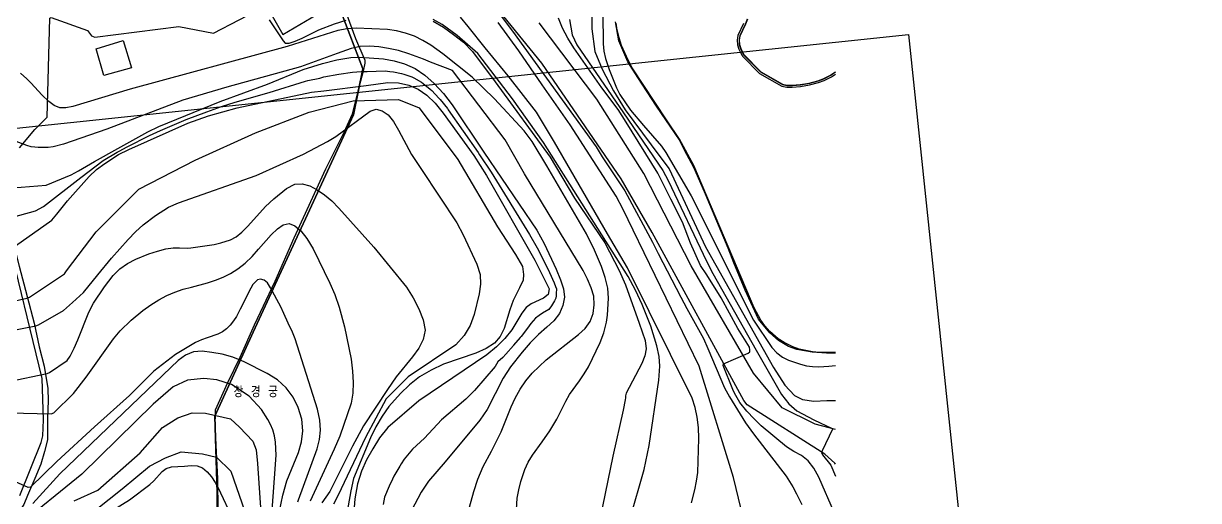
# Model space of a CAD drawing. Header units: feet. Extents: x 197796 to 199821, y 552499 to 555392.
# Drawn here: x 199412.2 to 199623.7, y 553504.4 to 553590.2 of the extents above; entities that cross this region are included whole.
import ezdxf

# ---------------------------------------------------------------- set-up
doc = ezdxf.new("R2010")
doc.units = ezdxf.units.FT
doc.header["$MEASUREMENT"] = 0
for name, color, linetype in [('AAA008', 7, 'CONTINUOUS'), ('AAC001', 7, 'CONTINUOUS'), ('ADA085', 1, 'CONTINUOUS'), ('AZ080', 1, 'CONTINUOUS'), ('AZ0801', 7, 'CONTINUOUS'), ('BA010', 5, 'CONTINUOUS'), ('CAA001', 7, 'CONTINUOUS'), ('CAA002', 30, 'CONTINUOUS'), ('DC001', 3, 'CONTINUOUS'), ('wipco_image', 2, 'CONTINUOUS'), ('wipco_지적', 20, 'CONTINUOUS'), ('ZC003', 7, 'CONTINUOUS')]:
    doc.layers.add(name, color=color, linetype=linetype)
doc.styles.add('NGSW', font='ROMANS.shx', dxfattribs={"bigfont": 'NGSW.shx'})
picture_1 = doc.add_image_def('image1.jpg', size_in_pixel=(8269, 5907))

msp = doc.modelspace()

# ---------------------------------------------------------------- linework, layer by layer
at = {"layer": 'AAA008', "color": 255}
for points in [[(199468.1, 553593.63), (199465.33, 553598.5), (199463.34, 553597.43), (199461.98, 553599.74), (199462.93, 553600.22), (199457.72, 553609.11), (199453.14, 553606.55), (199457.06, 553599.7), (199453.57, 553597.66), (199458.93, 553588.24), (199468.1, 553593.63)], [(199430.19, 553587.2), (199431.65, 553582.25), (199426.7, 553580.88), (199425.32, 553585.66), (199430.19, 553587.2)]]:
    msp.add_lwpolyline(points, dxfattribs=at)
at = {"layer": 'AAC001', "color": 255}
msp.add_lwpolyline([(199470.22, 553592.29), (199471.98, 553587.51), (199473.64, 553583.62), (199473.65, 553583.07), (199473.39, 553581.66), (199472.43, 553578.08), (199471.4, 553573.9), (199469.89, 553570.59), (199466.57, 553564.03), (199460.9, 553551.63), (199457.46, 553543.79), (199453.75, 553535.92), (199451.16, 553530.12), (199448.95, 553525.58), (199446.73, 553520.68), (199446.7, 553519.73), (199446.67, 553518.4), (199446.85, 553514.36), (199447.17, 553508.3), (199447.22, 553502.51)], dxfattribs=at)
at = {"layer": 'ADA085', "color": 255}
for points in [[(199558.35, 553510.95), (199558.24, 553511.14), (199556.45, 553512.75), (199542.47, 553521.62), (199541.87, 553522.4), (199525.35, 553552.63), (199519.82, 553562.29), (199505.5, 553583.08), (199489.75, 553602.52), (199484.66, 553607.79), (199480.15, 553610.73), (199471.96, 553614.97), (199468.32, 553617.84), (199460.91, 553628.25), (199443.51, 553659.06), (199441.83, 553663.14), (199441.23, 553663.7), (199439.72, 553664.1), (199434.12, 553663.94)], [(199411.49, 553567.88), (199414.29, 553571.15), (199416.47, 553573.37), (199416.96, 553591.17), (199417.21, 553591.3), (199423.74, 553588.96), (199424.47, 553588.02), (199425.09, 553587.79), (199440.19, 553589.72), (199446.42, 553588.49), (199455.65, 553593.28)], [(199558.35, 553517.15), (199554.71, 553518.12), (199548.75, 553521.1), (199543.62, 553527.31), (199532.41, 553546.64), (199523.9, 553563.27), (199515.4, 553576.63), (199505.06, 553590.38)], [(199411.58, 553505.3), (199415.4, 553514.85), (199415.73, 553516.06), (199415.86, 553518.9), (199415.57, 553526.37), (199409.18, 553552.76)]]:
    msp.add_lwpolyline(points, dxfattribs=at)
at = {"layer": 'AZ080', "color": 255}
for points in [[(199558.35, 553530.9), (199556.77, 553530.88), (199554.15, 553531.09), (199551.43, 553531.56), (199549.92, 553532.08), (199548.09, 553533.18), (199546.57, 553534.55), (199545.32, 553536.01), (199544.53, 553537), (199542.08, 553542.23), (199540.09, 553547.15), (199539.04, 553549.82), (199534.97, 553559.5), (199532.89, 553564.32), (199531.21, 553567.47), (199530.27, 553569.3), (199526.14, 553575.35), (199522.81, 553580.52), (199520.98, 553583.34), (199519.37, 553587.09), (199518.75, 553590.56)], [(199542.48, 553591.01), (199542.08, 553590.05), (199541.13, 553588.04), (199541.02, 553587.34), (199541.05, 553586.48), (199541.28, 553585.71), (199541.52, 553585.21), (199541.83, 553584.62), (199543.74, 553582.69), (199544.61, 553581.77), (199544.85, 553581.52), (199548.83, 553579.24), (199549.63, 553579.09), (199550.61, 553579.07), (199552.05, 553579.18), (199553.74, 553579.49), (199555.31, 553579.93), (199556.24, 553580.26), (199557.5, 553580.93), (199558.35, 553581.53)]]:
    msp.add_lwpolyline(points, dxfattribs=at)
at = {"layer": 'AZ0801', "color": 255}
msp.add_lwpolyline([(199410.07, 553552.05), (199411.46, 553546.59), (199412.87, 553541.11), (199414.13, 553536.3), (199415.05, 553532.06), (199415.93, 553528.59), (199416.64, 553524.55), (199416.65, 553522.36), (199416.56, 553519.35), (199416.57, 553515.34), (199415.99, 553513.2), (199415.34, 553510.91), (199414.29, 553508.33), (199412.97, 553505.3), (199412.27, 553503.69), (199410.89, 553501.58), (199407.69, 553497.75), (199404.94, 553494.49), (199402.45, 553492.92), (199400.83, 553491.92)], dxfattribs=at)
at = {"layer": 'BA010', "color": 255}
for points in [[(199558.35, 553531.01), (199555.46, 553531.02), (199554.25, 553531.17), (199551.8, 553531.65), (199550.71, 553532.03), (199549.12, 553532.8), (199548.06, 553533.48), (199546.55, 553534.81), (199545.65, 553535.82), (199544.91, 553536.82), (199543.75, 553539.06), (199532.87, 553564.69), (199530.29, 553569.43), (199527.93, 553572.91), (199521.75, 553582.26), (199521.05, 553583.62), (199519.88, 553586.3), (199519.43, 553587.66), (199519.1, 553589.05), (199518.87, 553590.32)], [(199541.81, 553590.24), (199540.81, 553588.08), (199540.67, 553587.24), (199540.75, 553586.39), (199540.97, 553585.63), (199541.24, 553585.01), (199541.56, 553584.47), (199541.63, 553584.38), (199541.64, 553584.38), (199544.68, 553581.24), (199548.7, 553578.96), (199549.59, 553578.79), (199550.54, 553578.76), (199552.05, 553578.88), (199553.69, 553579.17), (199555.32, 553579.59), (199556.3, 553579.95), (199557.66, 553580.65), (199558.35, 553581.12)]]:
    msp.add_lwpolyline(points, dxfattribs=at)
at = {"layer": 'CAA001', "color": 255}
for points, elevation in [([(199456.46, 553590.89), (199458.95, 553587.09), (199459.34, 553586.67), (199460.07, 553586.7), (199461.11, 553587.05), (199462.36, 553587.62), (199465.4, 553589.1), (199468.19, 553590.19), (199470.33, 553590.85)], 40), ([(199485.96, 553590.63), (199487.81, 553589.55), (199489.63, 553588.25), (199491.4, 553586.87), (199493.03, 553585.21), (199497.13, 553579.76), (199507.02, 553566.18), (199511.37, 553558.82), (199516.86, 553550.75), (199519.45, 553545.8), (199520.55, 553543.23), (199523.02, 553536.29), (199524.11, 553533.21), (199524.3, 553531.71), (199524.04, 553530.43), (199523.49, 553529.05), (199520.71, 553523.72), (199520.57, 553523.22), (199520.55, 553522.9), (199520.49, 553522.52), (199520.16, 553520.67), (199518.27, 553512.4), (199516.04, 553501.26)], 40), ([(199558.2, 553502.13), (199555.37, 553508.57), (199554.46, 553510.19), (199553.44, 553511.51), (199552.25, 553512.47), (199550.88, 553513.22), (199549.55, 553514.06), (199545.01, 553517.85), (199543.71, 553519.08), (199542.38, 553520.48), (199541.15, 553522.06), (199540.19, 553523.7), (199539.9, 553524.4), (199538.15, 553528.67), (199538.22, 553528.97), (199542.67, 553530.92), (199542.93, 553531.12), (199542.95, 553531.52), (199542.86, 553531.96), (199540.81, 553535.32), (199537.81, 553540.87), (199535.19, 553545), (199534.07, 553546.71), (199532.29, 553550.71), (199530.82, 553554.47), (199528.73, 553558.64), (199526.39, 553563.33), (199520.7, 553572.48), (199519.25, 553574.74), (199516.32, 553578.67), (199511.3, 553585.83), (199510.2, 553587.59), (199509.26, 553589.38), (199508.49, 553591.21)], 35), ([(199410.8, 553550.22), (199417.32, 553554.84), (199418.25, 553555.94), (199420.15, 553558.33), (199424.03, 553562.72), (199425.38, 553563.94), (199426.85, 553565.07), (199429.32, 553566.64), (199431.17, 553567.59), (199441.79, 553572.31), (199445.51, 553573.62), (199450.66, 553575.07), (199464.04, 553577.87), (199466.28, 553578.14), (199473.88, 553579.08), (199477.78, 553579.62), (199479.72, 553579.54), (199481.61, 553579.16), (199483.25, 553578.42), (199484.8, 553577.32), (199486.3, 553575.89), (199487.76, 553574.09), (199493.27, 553566.5), (199495.56, 553562.91), (199504.26, 553547.63), (199506.83, 553542.51), (199506.64, 553541.46), (199505.83, 553540.83), (199503.62, 553539.81), (199502.68, 553539.15), (199501.9, 553538.1), (199500.1, 553535.09), (199498.87, 553533.54), (199497.37, 553532.06), (199495.61, 553530.61), (199483.37, 553522.34), (199477.82, 553517.51), (199476.33, 553515.69), (199475.09, 553513.71), (199473.98, 553511.72), (199473.05, 553509.67), (199472.37, 553507.4), (199471.87, 553504.71), (199471.61, 553501.63)], 45), ([(199461.6, 553504.17), (199461.72, 553504.49), (199465.09, 553513.72), (199465.5, 553515.39), (199465.68, 553517.07), (199465.57, 553518.88), (199465.15, 553520.81), (199461.1, 553533.49), (199460.67, 553534.67), (199459.85, 553536.32), (199459.08, 553538.03), (199458.53, 553539.25), (199456.67, 553542.69), (199456.13, 553543.54), (199455.54, 553544.07), (199454.91, 553544.23), (199454.37, 553544.08), (199453.93, 553543.71), (199453.53, 553543.25), (199453.14, 553542.63), (199451.23, 553538.84), (199450.54, 553537.52), (199450.01, 553536.71), (199449.42, 553535.95), (199448.76, 553535.28), (199448.05, 553534.74), (199447.23, 553534.31), (199445.28, 553533.66), (199444.24, 553533.28), (199443.19, 553532.81), (199439.6, 553530.66), (199435.71, 553527.66), (199434.54, 553526.5), (199433.23, 553525.21), (199431.3, 553523.27), (199424.99, 553517.65), (199418.24, 553511.4), (199413.47, 553506.82), (199413.06, 553506.75), (199406.3, 553509.71)], 50), ([(199428.31, 553502.64), (199431.29, 553504.54), (199434.99, 553507.28), (199435.69, 553507.94), (199437.17, 553509.61), (199437.93, 553510.15), (199438.89, 553510.46), (199440.02, 553510.54), (199441.22, 553510.6), (199442.4, 553510.69), (199443.5, 553510.62), (199444.45, 553510.25), (199445.27, 553509.56), (199446.04, 553508.63), (199446.72, 553507.61), (199447.32, 553506.56), (199447.71, 553505.8), (199449.52, 553501.83)], 55)]:
    msp.add_lwpolyline(points, dxfattribs=dict(at, elevation=elevation))
at = {"layer": 'CAA002', "color": 255}
for points, elevation in [([(199514.46, 553597.69), (199514.54, 553589.3), (199515.07, 553585.18), (199516.36, 553582.04), (199518.4, 553578.11), (199520.54, 553574.71), (199526.76, 553566.32), (199528.44, 553564.08), (199534.99, 553550.06), (199547.22, 553528.31), (199549.27, 553525.13), (199550.99, 553523.3), (199552.43, 553522.56), (199554.48, 553522.3), (199556.8, 553522.38), (199558.35, 553522.42)], 33), ([(199516.43, 553597.52), (199516.54, 553586.57), (199516.7, 553585.23), (199516.97, 553583.94), (199517.61, 553581.94), (199518.93, 553578.68), (199519.57, 553577.47), (199521.46, 553574.66), (199523.8, 553571.89), (199527.04, 553568.19), (199527.83, 553567.03), (199532.37, 553559.2), (199543.63, 553536.83), (199546.88, 553531.94), (199547.8, 553530.94), (199548.81, 553530.21), (199549.88, 553529.65), (199552.06, 553528.9), (199553.15, 553528.65), (199554.25, 553528.5), (199555.38, 553528.47), (199557.14, 553528.57), (199558.35, 553528.71)], 32), ([(199496.74, 553593.49), (199500.26, 553588.84), (199515.28, 553568.06), (199516.37, 553566.25), (199520.44, 553560.15), (199525.45, 553550.88), (199526.45, 553548.87), (199530.53, 553540.99), (199531.61, 553538.95), (199534.62, 553533.56), (199535.41, 553531.77), (199538.36, 553524.7), (199539.26, 553523.03), (199542.18, 553518.36), (199543.59, 553516.38), (199549.47, 553508.79), (199550.7, 553506.86), (199551.37, 553505.6), (199552.31, 553503.69)], 36), ([(199521.36, 553501), (199523.91, 553509.98), (199524.82, 553514.31), (199526.59, 553526.07), (199526.77, 553528.59), (199526.64, 553530.3), (199526.21, 553532.24), (199525.14, 553535.77), (199523.56, 553539.69), (199522.35, 553542.26), (199521.03, 553544.72), (199505.84, 553568.82), (199500.22, 553576.68), (199494, 553584.85), (199490.26, 553588.05), (199487.6, 553590.05), (199485.98, 553590.94)], 39), ([(199532.42, 553503.97), (199533.05, 553506.33), (199533.37, 553507.87), (199533.59, 553509.43), (199533.78, 553515.56), (199533.69, 553517.52), (199533.49, 553519.41), (199533.12, 553521.15), (199532.54, 553522.79), (199520.94, 553546.26), (199517.33, 553552.4), (199507.82, 553568.86), (199504.55, 553574.27), (199499.47, 553580.84), (199495.29, 553585.83), (199492.28, 553589.71), (199490.89, 553591.39)], 38), ([(199545.94, 553484.01), (199539.98, 553508.51), (199533.81, 553528.54), (199521.93, 553553.06), (199520.18, 553556.74), (199518.9, 553559.15), (199510.63, 553572.02), (199505.59, 553579.17), (199501.39, 553585.34), (199497.68, 553590.41)], 37), ([(199510.48, 553590.95), (199510.97, 553588.21), (199511.8, 553586.37), (199520.22, 553574.13), (199527.28, 553563.8), (199528.24, 553561.99), (199535.12, 553547.47), (199536.3, 553545.25), (199544.1, 553531.47), (199548.62, 553523.47), (199549.94, 553521.8), (199551.4, 553520.52), (199554.44, 553518.91), (199557.76, 553517.35), (199557.83, 553517.26), (199555.98, 553513.33), (199555.87, 553513.01), (199556.03, 553512.62), (199557.54, 553510.78), (199558.35, 553508.8)], 34), ([(199500.73, 553498.77), (199501.08, 553504.81), (199501.35, 553506.34), (199501.74, 553507.84), (199502.47, 553509.96), (199503.08, 553511.29), (199503.81, 553512.57), (199505.56, 553514.96), (199506.93, 553516.92), (199508.22, 553519.02), (199509.84, 553522.29), (199510.5, 553523.48), (199512.27, 553525.9), (199513.15, 553527.16), (199513.94, 553528.45), (199516.04, 553532.82), (199516.7, 553534.59), (199517.14, 553536.46), (199517.32, 553537.75), (199517.51, 553540.81), (199517.4, 553542.59), (199516.94, 553544.52), (199516.24, 553546.51), (199514.98, 553549.45), (199513.56, 553552.39), (199506.43, 553564.61), (199503.75, 553569.02), (199502.34, 553570.9), (199496.99, 553576.68), (199492.96, 553580.6), (199487.69, 553584.8), (199485.54, 553586.32), (199484.09, 553587.2), (199482.58, 553587.95), (199480.99, 553588.5), (199479.36, 553588.91), (199477.75, 553589.18), (199472.1, 553589.37), (199470.47, 553589.25), (199468.82, 553588.96), (199459.68, 553586.07), (199431.46, 553578.4), (199421.09, 553575.28), (199419.88, 553575.05), (199418.78, 553575.07), (199417.76, 553575.5), (199416.82, 553576.19), (199415.52, 553577.42), (199413.59, 553579.51), (199412.84, 553580.28), (199411.71, 553581.32)], 41), ([(199492.48, 553503.22), (199493.26, 553506), (199494.02, 553508.24), (199494.96, 553510.5), (199496.46, 553513.29), (199498.19, 553516.73), (199500.01, 553521.25), (199500.74, 553522.82), (199501.63, 553524.41), (199502.64, 553525.94), (199503.76, 553527.28), (199506.29, 553529.7), (199512.12, 553534.25), (199513.34, 553535.33), (199514.24, 553536.61), (199514.75, 553538.05), (199514.94, 553539.59), (199514.86, 553541.15), (199514.42, 553542.69), (199513.76, 553544.23), (199512.98, 553545.78), (199502.4, 553563.17), (199498.92, 553569.27), (199489.45, 553581.75), (199485.46, 553583.26), (199484.21, 553583.84), (199481.56, 553584.79), (199479.74, 553585.35), (199477.94, 553585.74), (199476.18, 553586.02), (199474.49, 553586.15), (199472.83, 553586.11), (199471.2, 553585.75), (199468.69, 553584.85), (199462.08, 553582.44), (199448.8, 553578.76), (199440.91, 553576.46), (199427.26, 553571.23), (199419.41, 553568.53), (199417.56, 553568.05), (199416.66, 553567.92), (199414.85, 553567.93), (199414.28, 553567.96), (199413.61, 553568.07), (199412.86, 553568.27), (199404.91, 553571.23)], 42), ([(199410.29, 553560.67), (199416.31, 553561.17), (199420.79, 553562.99), (199422.12, 553563.74), (199425.04, 553565.4), (199429.22, 553567.72), (199434.6, 553570.76), (199436.59, 553571.68), (199447.61, 553576.19), (199456.14, 553579.33), (199462.54, 553581.98), (199466.02, 553583.06), (199468.64, 553583.69), (199471.14, 553584.13), (199472.72, 553584.2), (199477.03, 553583.87), (199478.94, 553583.52), (199480.83, 553582.95), (199482.7, 553582.12), (199484.46, 553580.95), (199486.15, 553579.43), (199487.81, 553577.65), (199489.4, 553575.61), (199495.07, 553567.11), (199504.6, 553553.02), (199505.94, 553550.63), (199508.12, 553546.05), (199508.9, 553544.11), (199509.44, 553542.46), (199509.59, 553541), (199509.31, 553539.51), (199508.67, 553538.04), (199507.7, 553536.71), (199506.41, 553535.56), (199504.92, 553534.24), (199503.43, 553532.75), (199501.99, 553531.1), (199499.86, 553528.44), (199498.58, 553526.4), (199495.69, 553520.77), (199494.36, 553518.88), (199488.11, 553511.34), (199485.09, 553507.87), (199483.81, 553505.88), (199482.05, 553502.59)], 43), ([(199409.84, 553555.27), (199414.4, 553556.52), (199415.82, 553557.31), (199422.54, 553562.52), (199426.56, 553565.57), (199429.08, 553567.07), (199429.46, 553567.27), (199430.91, 553568.06), (199434.9, 553570.07), (199436.91, 553570.98), (199441.53, 553572.95), (199445.21, 553574.35), (199447.87, 553575.27), (199450.3, 553576.06), (199456.45, 553577.84), (199462.98, 553579.85), (199463.39, 553579.95), (199465.56, 553580.42), (199466.31, 553580.62), (199468.96, 553581.11), (199471.47, 553581.47), (199473.03, 553581.6), (199474.08, 553581.57), (199477.33, 553581.73), (199478.14, 553581.61), (199478.85, 553581.55), (199480.28, 553581.25), (199480.67, 553581.13), (199482.15, 553580.64), (199482.46, 553580.44), (199483.86, 553579.68), (199484.16, 553579.41), (199485.42, 553578.42), (199485.69, 553578.15), (199487, 553576.81), (199487.19, 553576.58), (199488.53, 553574.91), (199488.68, 553574.69), (199494.04, 553567.01), (199494.29, 553566.63), (199496.4, 553563.5), (199503.31, 553552.28), (199504.66, 553549.89), (199505.53, 553548.23), (199506.89, 553545.43), (199507.75, 553543.54), (199508, 553542.88), (199508.14, 553542.48), (199508.08, 553541.63), (199508.12, 553541.22), (199508.04, 553540.8), (199507.78, 553540.33), (199507.25, 553539.43), (199506.77, 553538.77), (199505.63, 553538.08), (199505.02, 553537.69), (199504.39, 553537.21), (199503.52, 553536.27), (199502.96, 553535.42), (199501.77, 553533.91), (199501.63, 553533.75), (199500.44, 553532.33), (199500.42, 553532.29), (199499.01, 553530.73), (199498.48, 553530.13), (199497.62, 553529.33), (199497.1, 553528.51), (199493.41, 553524.17), (199491.85, 553522.62), (199487.47, 553518.93), (199484.38, 553515.64), (199482.27, 553513.61), (199480.75, 553511.81), (199480.21, 553510.97), (199479.94, 553510.55), (199478.9, 553508.79), (199478.65, 553508.26), (199478.02, 553507), (199477.2, 553505), (199476.96, 553503.65)], 44), ([(199405.65, 553539.19), (199412.86, 553540.8), (199413.31, 553541), (199419.61, 553545.21), (199419.96, 553545.71), (199425.32, 553552.77), (199432.99, 553560.43), (199443.13, 553565.63), (199454.01, 553570.58), (199463.66, 553574.3), (199471.57, 553576.29), (199479.74, 553576.55), (199483.45, 553575.08), (199490.38, 553565.78), (199497.56, 553553.67), (199500.76, 553548.65), (199502.06, 553546.51), (199502.21, 553545.06), (199502.13, 553544.04), (199501.49, 553542.67), (199500.38, 553540.41), (199499.75, 553538.73), (199498.76, 553535.33), (199498.03, 553533.89), (199496.97, 553532.69), (199495.51, 553531.72), (199493.62, 553530.93), (199487.8, 553528.9), (199485.59, 553527.87), (199483.52, 553526.67), (199481.68, 553525.24), (199480.1, 553523.68), (199478.01, 553521.29), (199476.76, 553519.58), (199475.67, 553517.68), (199474.67, 553515.66), (199471.6, 553508.35), (199471.12, 553506.14), (199470, 553499.72)], 46), ([(199407, 553534.38), (199414.44, 553535.84), (199414.91, 553536.01), (199419.42, 553538.59), (199421.04, 553540.02), (199423.01, 553541.82), (199425.61, 553545), (199428.08, 553548.01), (199431.09, 553551.36), (199432.38, 553552.74), (199433.79, 553554.02), (199436, 553555.7), (199438.34, 553557.17), (199440.15, 553557.96), (199454.13, 553562.87), (199462.61, 553566.74), (199466.94, 553569), (199468.43, 553569.92), (199474.63, 553574.44), (199475.72, 553574.81), (199476.78, 553574.53), (199477.84, 553573.77), (199478.81, 553572.58), (199479.71, 553571.04), (199482.09, 553566.65), (199483.84, 553563.99), (199490.24, 553554.37), (199491.35, 553552.18), (199493.83, 553546.95), (199494.41, 553545.08), (199494.49, 553543.34), (199494.25, 553541.6), (199493.32, 553537.85), (199492.6, 553535.89), (199491.52, 553534.09), (199490.05, 553532.39), (199481.47, 553526.65), (199477.51, 553522.71), (199473.8, 553515.76), (199468.85, 553505.37), (199468.03, 553503.76)], 47), ([(199409.58, 553525.81), (199416.47, 553527.23), (199416.92, 553527.42), (199420.09, 553529.56), (199420.61, 553530.38), (199421.37, 553531.8), (199422.04, 553533.32), (199424, 553538.29), (199424.86, 553539.91), (199426.82, 553542.87), (199428.39, 553544.89), (199429.59, 553546.09), (199430.96, 553547.05), (199432.48, 553547.84), (199434.82, 553548.79), (199436.35, 553549.29), (199437.84, 553549.66), (199439.19, 553549.84), (199440.31, 553549.84), (199441.8, 553549.81), (199442.32, 553549.86), (199446.53, 553550.47), (199447.76, 553550.77), (199449.47, 553551.31), (199450.49, 553551.84), (199451.51, 553552.66), (199452.58, 553553.77), (199455.77, 553557.28), (199457.29, 553558.67), (199459.58, 553560.55), (199461.04, 553561.32), (199462.41, 553561.41), (199463.76, 553561.01), (199465.09, 553560.31), (199466.4, 553559.39), (199467.7, 553558.3), (199469, 553557.03), (199475.27, 553549.98), (199481.19, 553542.78), (199482.38, 553540.85), (199483.4, 553538.89), (199484.19, 553536.92), (199484.5, 553535.04), (199484.18, 553533.37), (199483.4, 553531.82), (199482.27, 553530.26), (199479.29, 553526.62), (199477.73, 553524.4), (199473.41, 553517.82), (199471.46, 553514.18), (199467.38, 553506.01), (199465.93, 553504)], 48), ([(199409.69, 553520.18), (199417.24, 553519.99), (199417.67, 553520.16), (199421.25, 553523.66), (199423.5, 553526.6), (199428.43, 553533.47), (199429.65, 553534.91), (199431.64, 553536.84), (199433.72, 553538.56), (199435.15, 553539.58), (199436.58, 553540.48), (199438, 553541.27), (199439.46, 553541.91), (199440.96, 553542.41), (199442.47, 553542.81), (199445.37, 553543.56), (199446.76, 553544.03), (199448.14, 553544.57), (199449.48, 553545.25), (199450.8, 553546.1), (199452.12, 553547.11), (199453.37, 553548.28), (199454.51, 553549.61), (199456.81, 553552.19), (199457.93, 553553.28), (199458.99, 553554.02), (199460.02, 553554.24), (199461.05, 553553.85), (199462.13, 553552.95), (199463.25, 553551.53), (199464.36, 553549.68), (199467.39, 553543.51), (199468.24, 553541.44), (199469.03, 553539.2), (199470.02, 553535.62), (199471.2, 553529.82), (199471.47, 553527.67), (199471.59, 553525.62), (199471.49, 553523.71), (199471.18, 553521.94), (199469.17, 553515.97), (199468.17, 553513.66), (199463.82, 553504.25)], 49), ([(199458.33, 553502.5), (199458.91, 553505.38), (199459.63, 553507.95), (199461.7, 553513.06), (199462.27, 553514.94), (199462.5, 553516.93), (199462.3, 553519.03), (199461.69, 553521.11), (199460.74, 553523.01), (199459.51, 553524.68), (199457.94, 553526.09), (199456.1, 553527.26), (199451.97, 553529.35), (199449.92, 553530.16), (199447.96, 553530.7), (199446.11, 553531.04), (199444.41, 553531.25), (199442.85, 553531.13), (199441.4, 553530.53), (199440.04, 553529.58), (199438.76, 553528.33), (199418.79, 553509.21), (199413.93, 553503.85)], 51), ([(199456.87, 553500.95), (199457.73, 553512.54), (199457.56, 553514.88), (199457.38, 553516.02), (199457.09, 553517.12), (199456.69, 553518.08), (199456.21, 553519), (199455.08, 553520.8), (199452.83, 553523.19), (199449.64, 553525.29), (199447.04, 553526.09), (199444.66, 553526.37), (199441.77, 553526.07), (199439.17, 553524.87), (199435.59, 553521.72), (199422.74, 553509.15), (199410.9, 553499.54)], 52), ([(199421.36, 553504.33), (199425.59, 553506.27), (199433.23, 553512.95), (199437.24, 553517.55), (199439.99, 553519.26), (199442.58, 553520.16), (199444.97, 553520.1), (199449.49, 553519.11), (199451.13, 553517.59), (199453.51, 553515.1), (199454.08, 553513.51), (199454.37, 553511.05), (199455.13, 553499.59)], 93), ([(199425.29, 553502.79), (199429.97, 553506.5), (199434.94, 553510.59), (199437.76, 553512.09), (199440.59, 553513.14), (199444.45, 553512.8), (199446.97, 553512.19), (199449.55, 553509.7), (199453.54, 553498.1)], 94)]:
    msp.add_lwpolyline(points, dxfattribs=dict(at, elevation=elevation))
at = {"layer": 'DC001', "color": 255}
msp.add_lwpolyline([(199542.52, 553591.03), (199542.14, 553590.09), (199541.16, 553587.98), (199541.03, 553587.21), (199541.1, 553586.46), (199541.31, 553585.75), (199541.58, 553585.19), (199541.85, 553584.68), (199541.86, 553584.66), (199544.9, 553581.53), (199548.83, 553579.3), (199549.63, 553579.15), (199550.53, 553579.12), (199552, 553579.24), (199553.61, 553579.52), (199555.21, 553579.93), (199556.16, 553580.28), (199557.47, 553580.96), (199558.27, 553581.49), (199558.35, 553581.55)], dxfattribs=at)
at = {"layer": 'wipco_지적', "color": 20}
for points in [[(199409.49, 553400.03), (199413.31, 553409.7), (199419.64, 553425.57), (199419.66, 553430.9), (199431.58, 553458), (199437.49, 553467.53), (199447.62, 553479.68), (199448.79, 553481.92), (199448.17, 553488.52), (199447.17, 553497.56), (199447.07, 553505.76), (199446.65, 553519.6), (199453.56, 553534.66), (199471.6, 553573.78), (199473.32, 553582.07), (199469.41, 553592.25)], [(199469.41, 553592.25), (199473.32, 553582.07), (199471.6, 553573.78), (199453.56, 553534.66), (199446.65, 553519.6), (199447.07, 553505.76), (199447.17, 553497.56), (199448.17, 553488.52), (199448.79, 553481.92), (199447.62, 553479.68), (199437.49, 553467.53), (199431.58, 553458), (199419.66, 553430.9), (199419.64, 553425.57), (199413.31, 553409.7), (199409.49, 553400.03)]]:
    msp.add_lwpolyline(points, dxfattribs=at)

# ---------------------------------------------------------------- texts
at = {"layer": 'ZC003', "style": 'NGSW'}
msp.add_text('창 경 궁', height=2, rotation=359.99, dxfattribs=at).set_placement((199450.03, 553522.96))

# ---------------------------------------------------------------- pictures from other files: only their frames are drawn
at = {"layer": 'wipco_image'}
image = msp.add_image(picture_1, insert=(198928.54, 553018.66), size_in_units=(698.97, 499.31), rotation=5.99868, dxfattribs=at)
image.dxf.flags = 7

doc.saveas('drawing.dxf')
